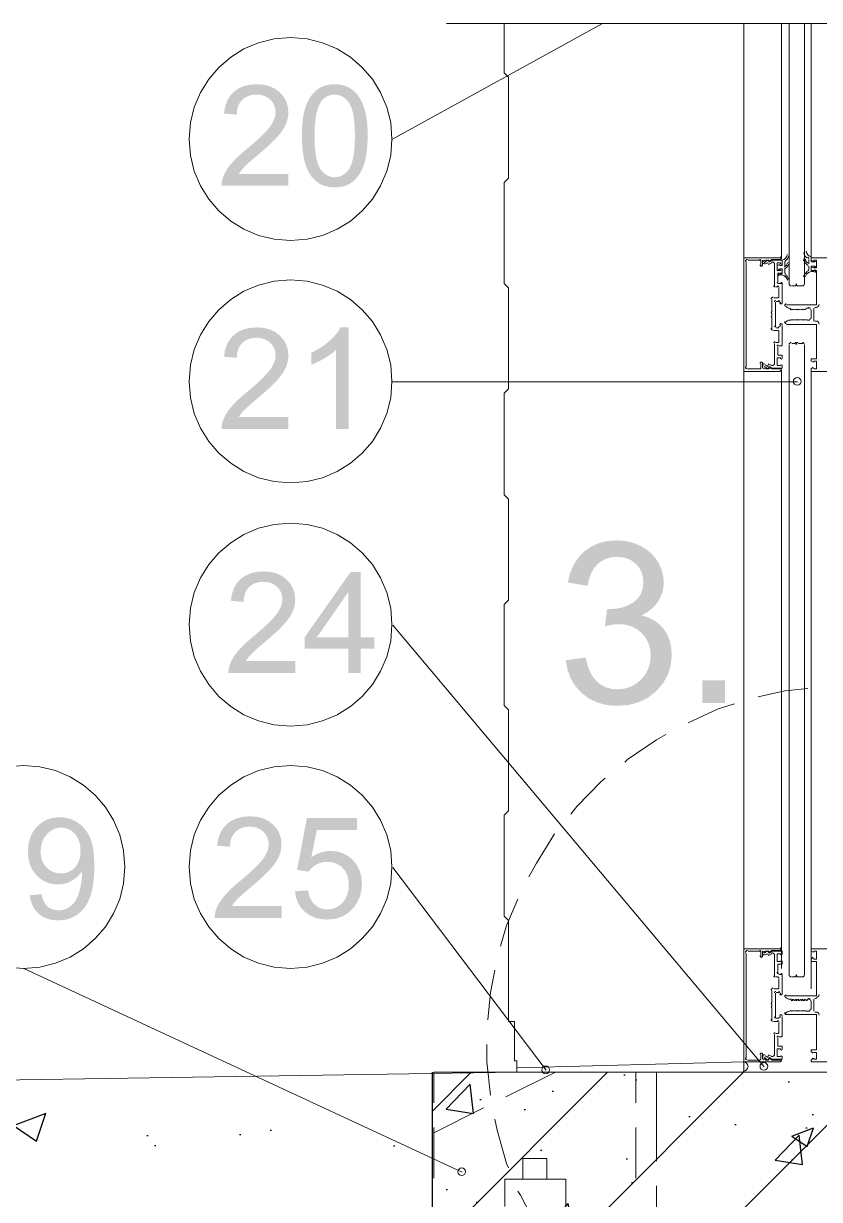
# Model space of a CAD drawing. Header units: millimetres. Extents: x 0 to 297, y 0 to 420.
# Drawn here: x 220.54 to 240.22, y 278.98 to 308.05 of the extents above; entities that cross this region are included whole.
import ezdxf

# ---------------------------------------------------------------- set-up
doc = ezdxf.new("R2010")
doc.units = ezdxf.units.MM
for name, color, linetype in [('1-CORTE-LINEAS', 7, 'Continuous'), ('1-CORTE-RAYADOS', 8, 'Continuous'), ('1-CORTE-RELLENOS', 9, 'Continuous'), ('1-CORTE-ROJO', 1, 'Continuous')]:
    doc.layers.add(name, color=color, linetype=linetype)

msp = doc.modelspace()

# ---------------------------------------------------------------- hatches: boundary and pattern name
at = {"layer": '1-CORTE-RAYADOS'}
h = msp.add_hatch(dxfattribs=at)
h.set_pattern_fill('AR-CONC', scale=0.045)
h.paths.add_polyline_path([(200.85, 281.775), (200.85, 278.323), (200.864, 278.323), (200.864, 278.301), (200.886, 278.301), (200.886, 278.28), (200.907, 278.28), (200.907, 278.259), (200.949, 278.259), (200.949, 278.25), (230.65, 278.25), (230.65, 282.05)])
h = msp.add_hatch(dxfattribs=at)
h.set_pattern_fill('ANSI31', scale=0.75)
h.paths.add_polyline_path([(230.65, 278.25), (250.7, 278.25), (250.7, 282.125), (230.65, 282.125)])
h.paths.add_polyline_path([(248.72, 280.156), (248.707, 280.115), (248.687, 280.077), (248.658, 280.042), (248.623, 280.013), (248.585, 279.992), (248.544, 279.98), (248.499, 279.976), (248.454, 279.98), (248.412, 279.992), (248.374, 280.013), (248.34, 280.042), (248.311, 280.077), (248.29, 280.115), (248.278, 280.156), (248.274, 280.201), (248.278, 280.246), (248.29, 280.287), (248.311, 280.325), (248.34, 280.36), (248.374, 280.389), (248.412, 280.41), (248.454, 280.422), (248.499, 280.426), (248.544, 280.422), (248.585, 280.41), (248.623, 280.389), (248.658, 280.36), (248.687, 280.325), (248.707, 280.287), (248.72, 280.246), (248.724, 280.201)])
h = msp.add_hatch(dxfattribs=at)
h.set_pattern_fill('AR-CONC', scale=0.03)
h.paths.add_polyline_path([(230.65, 278.25), (250.7, 278.25), (250.7, 282.125), (230.65, 282.125)])
h.paths.add_polyline_path([(248.72, 280.156), (248.707, 280.115), (248.687, 280.077), (248.658, 280.042), (248.623, 280.013), (248.585, 279.992), (248.544, 279.98), (248.499, 279.976), (248.454, 279.98), (248.412, 279.992), (248.374, 280.013), (248.34, 280.042), (248.311, 280.077), (248.29, 280.115), (248.278, 280.156), (248.274, 280.201), (248.278, 280.246), (248.29, 280.287), (248.311, 280.325), (248.34, 280.36), (248.374, 280.389), (248.412, 280.41), (248.454, 280.422), (248.499, 280.426), (248.544, 280.422), (248.585, 280.41), (248.623, 280.389), (248.658, 280.36), (248.687, 280.325), (248.707, 280.287), (248.72, 280.246), (248.724, 280.201)])
at = {"layer": '1-CORTE-RELLENOS'}
h = msp.add_hatch(color=7, dxfattribs=at)
h.dxf.hatch_style = 1
h.paths.add_polyline_path([(227.091, 304.335), (227.091, 304.04), (225.438, 304.04), (225.439, 304.094), (225.445, 304.148), (225.457, 304.201), (225.474, 304.252), (225.51, 304.337), (225.555, 304.421), (225.61, 304.504), (225.675, 304.586), (225.753, 304.67), (225.846, 304.761), (225.954, 304.859), (226.077, 304.963), (226.264, 305.122), (226.419, 305.263), (226.54, 305.387), (226.628, 305.492), (226.691, 305.589), (226.736, 305.682), (226.763, 305.773), (226.772, 305.862), (226.763, 305.95), (226.739, 306.031), (226.697, 306.105), (226.639, 306.17), (226.569, 306.225), (226.49, 306.263), (226.4, 306.287), (226.3, 306.294), (226.195, 306.286), (226.101, 306.261), (226.018, 306.22), (225.945, 306.162), (225.887, 306.09), (225.846, 306.004), (225.821, 305.906), (225.813, 305.796), (225.496, 305.826), (225.523, 305.992), (225.573, 306.136), (225.646, 306.26), (225.741, 306.363), (225.856, 306.445), (225.989, 306.504), (226.14, 306.539), (226.309, 306.551), (226.478, 306.538), (226.63, 306.5), (226.762, 306.437), (226.876, 306.35), (226.969, 306.244), (227.036, 306.127), (227.075, 305.998), (227.089, 305.856), (227.085, 305.781), (227.073, 305.706), (227.053, 305.632), (227.025, 305.559), (226.99, 305.486), (226.944, 305.411), (226.888, 305.334), (226.821, 305.255), (226.739, 305.168), (226.633, 305.065), (226.504, 304.947), (226.35, 304.814), (226.223, 304.708), (226.122, 304.62), (226.045, 304.551), (225.995, 304.5), (225.957, 304.459), (225.923, 304.418), (225.892, 304.376), (225.865, 304.335)])
h = msp.add_hatch(color=7, dxfattribs=at)
h.dxf.hatch_style = 1
h.paths.add_polyline_path([(227.437, 304.945), (227.482, 304.667), (227.559, 304.438), (227.667, 304.258), (227.78, 304.144), (227.912, 304.063), (228.063, 304.015), (228.234, 303.999), (228.366, 304.008), (228.486, 304.035), (228.593, 304.081), (228.689, 304.145), (228.773, 304.227), (228.846, 304.324), (228.908, 304.436), (228.959, 304.564), (228.999, 304.709), (229.027, 304.876), (229.044, 305.063), (229.05, 305.272), (229.047, 305.448), (229.036, 305.605), (229.018, 305.743), (228.992, 305.862), (228.962, 305.968), (228.926, 306.065), (228.885, 306.154), (228.838, 306.234), (228.785, 306.306), (228.725, 306.369), (228.659, 306.423), (228.587, 306.468), (228.508, 306.504), (228.423, 306.53), (228.332, 306.546), (228.234, 306.551), (228.104, 306.541), (227.985, 306.514), (227.878, 306.467), (227.782, 306.402), (227.698, 306.321), (227.625, 306.225), (227.563, 306.113), (227.512, 305.986), (227.472, 305.84), (227.444, 305.672), (227.427, 305.483), (227.421, 305.272)])
h.paths.add_polyline_path([(227.745, 305.556), (227.775, 305.792), (227.825, 305.979), (227.895, 306.118), (227.963, 306.195), (228.041, 306.25), (228.131, 306.283), (228.232, 306.294), (228.335, 306.282), (228.429, 306.243), (228.514, 306.18), (228.59, 306.09), (228.654, 305.964), (228.699, 305.785), (228.727, 305.554), (228.736, 305.272), (228.727, 304.991), (228.699, 304.761), (228.654, 304.582), (228.59, 304.453), (228.514, 304.364), (228.429, 304.3), (228.336, 304.262), (228.234, 304.249), (228.133, 304.262), (228.041, 304.3), (227.956, 304.364), (227.879, 304.453), (227.816, 304.581), (227.771, 304.76), (227.744, 304.99), (227.736, 305.272)])
h = msp.add_hatch(color=7, dxfattribs=at)
h.dxf.hatch_style = 1
h.paths.add_polyline_path([(227.091, 298.324), (227.091, 298.029), (225.438, 298.029), (225.439, 298.083), (225.445, 298.137), (225.457, 298.189), (225.474, 298.241), (225.51, 298.326), (225.555, 298.409), (225.61, 298.492), (225.675, 298.574), (225.753, 298.659), (225.846, 298.75), (225.954, 298.848), (226.077, 298.952), (226.264, 299.111), (226.419, 299.252), (226.54, 299.376), (226.628, 299.481), (226.691, 299.577), (226.736, 299.671), (226.763, 299.762), (226.772, 299.85), (226.763, 299.939), (226.739, 300.02), (226.697, 300.093), (226.639, 300.159), (226.569, 300.213), (226.49, 300.252), (226.4, 300.275), (226.3, 300.283), (226.195, 300.275), (226.101, 300.25), (226.018, 300.209), (225.945, 300.151), (225.887, 300.078), (225.846, 299.993), (225.821, 299.895), (225.813, 299.784), (225.496, 299.815), (225.523, 299.98), (225.573, 300.125), (225.646, 300.249), (225.741, 300.352), (225.856, 300.434), (225.989, 300.493), (226.14, 300.528), (226.309, 300.539), (226.478, 300.527), (226.63, 300.489), (226.762, 300.426), (226.876, 300.338), (226.969, 300.233), (227.036, 300.116), (227.075, 299.986), (227.089, 299.845), (227.085, 299.769), (227.073, 299.695), (227.053, 299.621), (227.025, 299.547), (226.99, 299.474), (226.944, 299.4), (226.888, 299.323), (226.821, 299.244), (226.739, 299.157), (226.633, 299.054), (226.504, 298.936), (226.35, 298.803), (226.223, 298.697), (226.122, 298.609), (226.045, 298.54), (225.995, 298.489), (225.957, 298.448), (225.923, 298.406), (225.892, 298.365), (225.865, 298.324)])
h = msp.add_hatch(color=7, dxfattribs=at)
h.dxf.hatch_style = 1
h.paths.add_polyline_path([(228.576, 298.029), (228.27, 298.029), (228.27, 299.985), (228.209, 299.932), (228.14, 299.879), (228.063, 299.826), (227.978, 299.773), (227.89, 299.724), (227.808, 299.681), (227.729, 299.644), (227.656, 299.613), (227.656, 299.911), (227.78, 299.975), (227.896, 300.044), (228.004, 300.121), (228.105, 300.203), (228.194, 300.289), (228.269, 300.374), (228.33, 300.457), (228.378, 300.539), (228.576, 300.539)])
h = msp.add_hatch(color=7, dxfattribs=at)
h.dxf.hatch_style = 1
h.paths.add_polyline_path([(227.261, 292.291), (227.261, 291.996), (225.607, 291.996), (225.608, 292.051), (225.614, 292.104), (225.626, 292.157), (225.643, 292.208), (225.679, 292.293), (225.725, 292.377), (225.78, 292.46), (225.844, 292.542), (225.922, 292.626), (226.015, 292.718), (226.123, 292.815), (226.247, 292.92), (226.434, 293.079), (226.588, 293.22), (226.709, 293.343), (226.798, 293.449), (226.86, 293.545), (226.905, 293.639), (226.932, 293.73), (226.941, 293.818), (226.933, 293.906), (226.908, 293.987), (226.867, 294.061), (226.809, 294.127), (226.739, 294.181), (226.659, 294.22), (226.569, 294.243), (226.47, 294.251), (226.365, 294.242), (226.27, 294.218), (226.187, 294.176), (226.114, 294.118), (226.056, 294.046), (226.015, 293.96), (225.99, 293.862), (225.982, 293.752), (225.665, 293.782), (225.693, 293.948), (225.743, 294.093), (225.815, 294.217), (225.91, 294.32), (226.025, 294.401), (226.158, 294.46), (226.309, 294.495), (226.478, 294.507), (226.648, 294.494), (226.799, 294.457), (226.932, 294.394), (227.046, 294.306), (227.139, 294.201), (227.205, 294.083), (227.245, 293.954), (227.258, 293.812), (227.254, 293.737), (227.242, 293.662), (227.222, 293.588), (227.195, 293.515), (227.159, 293.442), (227.113, 293.367), (227.057, 293.29), (226.991, 293.212), (226.908, 293.124), (226.803, 293.021), (226.673, 292.904), (226.519, 292.771), (226.392, 292.664), (226.291, 292.576), (226.215, 292.507), (226.164, 292.456), (226.127, 292.415), (226.093, 292.374), (226.062, 292.332), (226.034, 292.291)])
h = msp.add_hatch(color=7, dxfattribs=at)
h.dxf.hatch_style = 1
h.paths.add_polyline_path([(228.881, 291.996), (228.881, 292.594), (229.217, 292.594), (229.217, 292.875), (228.881, 292.875), (228.881, 294.496), (228.63, 294.496), (227.489, 292.875), (227.489, 292.594), (228.575, 292.594), (228.575, 291.996)])
h.paths.add_polyline_path([(227.792, 292.875), (228.575, 294.003), (228.575, 292.875)])
h = msp.add_hatch(color=7, dxfattribs=at)
h.dxf.hatch_style = 1
h.paths.add_polyline_path([(220.72, 286.361), (220.767, 286.238), (220.832, 286.132), (220.915, 286.043), (221.015, 285.971), (221.129, 285.921), (221.255, 285.89), (221.395, 285.88), (221.528, 285.889), (221.652, 285.916), (221.768, 285.962), (221.874, 286.026), (221.971, 286.109), (222.056, 286.209), (222.127, 286.325), (222.186, 286.459), (222.232, 286.613), (222.264, 286.791), (222.284, 286.995), (222.291, 287.222), (222.284, 287.439), (222.264, 287.628), (222.232, 287.79), (222.186, 287.925), (222.127, 288.039), (222.056, 288.14), (221.973, 288.227), (221.877, 288.3), (221.774, 288.358), (221.665, 288.399), (221.552, 288.424), (221.434, 288.432), (221.271, 288.417), (221.123, 288.373), (220.99, 288.3), (220.871, 288.198), (220.774, 288.073), (220.704, 287.929), (220.662, 287.767), (220.648, 287.586), (220.661, 287.411), (220.701, 287.254), (220.767, 287.115), (220.86, 286.994), (220.974, 286.895), (221.099, 286.824), (221.237, 286.782), (221.387, 286.768), (221.478, 286.773), (221.566, 286.79), (221.651, 286.819), (221.731, 286.858), (221.807, 286.908), (221.874, 286.965), (221.934, 287.028), (221.985, 287.098), (221.985, 287.079), (221.985, 287.062), (221.985, 287.048), (221.985, 287.038), (221.982, 286.942), (221.973, 286.847), (221.958, 286.753), (221.938, 286.66), (221.914, 286.574), (221.887, 286.496), (221.858, 286.427), (221.825, 286.368), (221.788, 286.317), (221.746, 286.271), (221.7, 286.23), (221.648, 286.194), (221.594, 286.166), (221.535, 286.147), (221.471, 286.135), (221.403, 286.131), (221.324, 286.137), (221.252, 286.154), (221.188, 286.184), (221.13, 286.225), (221.082, 286.278), (221.042, 286.347), (221.01, 286.43), (220.987, 286.528), (220.692, 286.5)])
h.paths.add_polyline_path([(221.94, 287.478), (221.914, 287.367), (221.871, 287.271), (221.811, 287.189), (221.738, 287.124), (221.656, 287.078), (221.564, 287.05), (221.461, 287.04), (221.36, 287.05), (221.267, 287.078), (221.182, 287.124), (221.106, 287.189), (221.043, 287.269), (220.998, 287.361), (220.971, 287.464), (220.962, 287.578), (220.972, 287.704), (221, 287.818), (221.047, 287.919), (221.114, 288.008), (221.193, 288.081), (221.278, 288.134), (221.37, 288.165), (221.469, 288.176), (221.565, 288.166), (221.653, 288.137), (221.734, 288.089), (221.808, 288.022), (221.87, 287.937), (221.914, 287.839), (221.94, 287.728), (221.949, 287.603)])
h = msp.add_hatch(color=7, dxfattribs=at)
h.dxf.hatch_style = 1
h.paths.add_polyline_path([(226.922, 286.238), (226.922, 285.943), (225.268, 285.943), (225.269, 285.997), (225.276, 286.051), (225.287, 286.103), (225.304, 286.155), (225.34, 286.24), (225.386, 286.323), (225.441, 286.406), (225.505, 286.488), (225.583, 286.573), (225.676, 286.664), (225.784, 286.762), (225.908, 286.866), (226.095, 287.025), (226.249, 287.166), (226.371, 287.289), (226.459, 287.395), (226.522, 287.491), (226.566, 287.585), (226.593, 287.676), (226.602, 287.764), (226.594, 287.853), (226.569, 287.934), (226.528, 288.007), (226.47, 288.073), (226.4, 288.127), (226.32, 288.166), (226.231, 288.189), (226.131, 288.197), (226.026, 288.189), (225.932, 288.164), (225.848, 288.123), (225.776, 288.065), (225.718, 287.992), (225.676, 287.907), (225.652, 287.809), (225.643, 287.698), (225.326, 287.729), (225.354, 287.894), (225.404, 288.039), (225.477, 288.163), (225.572, 288.266), (225.687, 288.348), (225.82, 288.406), (225.971, 288.442), (226.139, 288.453), (226.309, 288.441), (226.46, 288.403), (226.593, 288.34), (226.707, 288.252), (226.8, 288.147), (226.866, 288.03), (226.906, 287.9), (226.919, 287.759), (226.915, 287.683), (226.903, 287.608), (226.884, 287.534), (226.856, 287.461), (226.82, 287.388), (226.774, 287.313), (226.718, 287.237), (226.652, 287.158), (226.57, 287.07), (226.464, 286.968), (226.334, 286.85), (226.181, 286.717), (226.054, 286.611), (225.952, 286.523), (225.876, 286.454), (225.825, 286.403), (225.788, 286.362), (225.754, 286.32), (225.723, 286.279), (225.696, 286.238)])
h = msp.add_hatch(color=7, dxfattribs=at)
h.dxf.hatch_style = 1
h.paths.add_polyline_path([(227.252, 286.599), (227.574, 286.623), (227.598, 286.513), (227.633, 286.418), (227.681, 286.337), (227.74, 286.271), (227.808, 286.219), (227.883, 286.182), (227.965, 286.159), (228.054, 286.152), (228.16, 286.162), (228.258, 286.193), (228.347, 286.245), (228.429, 286.317), (228.496, 286.408), (228.545, 286.513), (228.574, 286.631), (228.583, 286.764), (228.574, 286.888), (228.546, 286.998), (228.499, 287.095), (228.434, 287.177), (228.355, 287.243), (228.265, 287.291), (228.162, 287.319), (228.049, 287.329), (227.976, 287.325), (227.907, 287.312), (227.842, 287.29), (227.781, 287.26), (227.725, 287.224), (227.675, 287.184), (227.631, 287.138), (227.594, 287.086), (227.304, 287.125), (227.547, 288.409), (228.79, 288.409), (228.79, 288.114), (227.792, 288.114), (227.657, 287.442), (227.771, 287.511), (227.888, 287.56), (228.008, 287.589), (228.131, 287.599), (228.289, 287.585), (228.433, 287.542), (228.564, 287.472), (228.682, 287.373), (228.781, 287.252), (228.852, 287.114), (228.894, 286.959), (228.908, 286.789), (228.896, 286.625), (228.859, 286.473), (228.797, 286.333), (228.71, 286.204), (228.579, 286.072), (228.426, 285.977), (228.251, 285.92), (228.054, 285.901), (227.891, 285.913), (227.744, 285.949), (227.613, 286.008), (227.497, 286.091), (227.401, 286.194), (227.328, 286.313), (227.279, 286.448)])
at = {"layer": '1-CORTE-ROJO'}
h = msp.add_hatch(color=1, dxfattribs=at)
h.dxf.hatch_style = 1
h.paths.add_polyline_path([(233.949, 292.311), (234.44, 292.377), (234.49, 292.182), (234.555, 292.016), (234.634, 291.88), (234.729, 291.774), (234.837, 291.694), (234.955, 291.637), (235.085, 291.603), (235.225, 291.592), (235.391, 291.607), (235.544, 291.652), (235.683, 291.727), (235.81, 291.831), (235.914, 291.959), (235.989, 292.1), (236.034, 292.256), (236.049, 292.427), (236.035, 292.589), (235.994, 292.735), (235.924, 292.867), (235.826, 292.983), (235.708, 293.08), (235.575, 293.149), (235.427, 293.19), (235.264, 293.204), (235.19, 293.2), (235.109, 293.19), (235.018, 293.173), (234.919, 293.149), (234.972, 293.582), (234.995, 293.579), (235.016, 293.577), (235.035, 293.576), (235.052, 293.576), (235.205, 293.586), (235.35, 293.616), (235.487, 293.667), (235.617, 293.739), (235.726, 293.832), (235.805, 293.947), (235.852, 294.084), (235.867, 294.243), (235.856, 294.372), (235.822, 294.489), (235.765, 294.595), (235.686, 294.689), (235.588, 294.768), (235.477, 294.824), (235.352, 294.857), (235.214, 294.869), (235.077, 294.857), (234.951, 294.823), (234.837, 294.766), (234.735, 294.687), (234.648, 294.586), (234.578, 294.462), (234.525, 294.317), (234.489, 294.149), (233.999, 294.235), (234.058, 294.469), (234.146, 294.674), (234.262, 294.852), (234.407, 295.001), (234.576, 295.12), (234.765, 295.206), (234.974, 295.257), (235.203, 295.274), (235.364, 295.265), (235.518, 295.239), (235.666, 295.195), (235.807, 295.133), (235.936, 295.056), (236.049, 294.966), (236.146, 294.863), (236.226, 294.747), (236.29, 294.624), (236.335, 294.497), (236.363, 294.366), (236.372, 294.232), (236.363, 294.105), (236.337, 293.984), (236.293, 293.87), (236.231, 293.761), (236.154, 293.66), (236.06, 293.569), (235.949, 293.49), (235.821, 293.422), (235.988, 293.37), (236.136, 293.297), (236.264, 293.201), (236.372, 293.083), (236.459, 292.945), (236.521, 292.792), (236.558, 292.623), (236.57, 292.438), (236.546, 292.186), (236.474, 291.953), (236.355, 291.74), (236.187, 291.548), (235.984, 291.388), (235.756, 291.275), (235.502, 291.206), (235.223, 291.184), (234.969, 291.203), (234.739, 291.262), (234.531, 291.36), (234.346, 291.498), (234.191, 291.667), (234.073, 291.858), (233.993, 292.073)])
h = msp.add_hatch(color=1, dxfattribs=at)
h.dxf.hatch_style = 1
h.paths.add_polyline_path([(237.33, 291.815), (237.889, 291.815), (237.889, 291.255), (237.33, 291.255)])

# ---------------------------------------------------------------- linework, layer by layer
at = {"layer": '1-CORTE-LINEAS', "color": 7, "lineweight": 15}
for p, q in [((229.651, 305.183), (234.859, 308.051)), ((229.651, 299.193), (239.684, 299.193)), ((229.672, 293.181), (238.859, 282.26)), ((229.672, 287.191), (233.461, 282.175)), ((220.549, 284.694), (231.387, 279.656)), ((232.742, 282.132), (200.674, 281.625)), ((230.688, 282.132), (280.705, 282.132)), ((232.89, 279.995), (232.89, 279.487)), ((232.89, 279.995), (233.482, 279.995)), ((233.482, 279.995), (233.482, 279.487))]:
    msp.add_line(p, q, dxfattribs=at)
at = {"layer": '1-CORTE-LINEAS', "color": 7, "lineweight": 13}
for p, q in [((230.999, 308.051), (255.129, 308.051)), ((239.282, 302.241), (239.282, 308.051)), ((239.473, 301.606), (239.473, 308.051)), ((239.854, 301.606), (239.854, 308.051)), ((240.022, 308.051), (240.022, 302.262)), ((239.26, 302.262), (238.35, 302.262)), ((238.414, 299.553), (238.414, 302.156)), ((238.456, 302.199), (238.753, 302.199)), ((238.774, 302.177), (238.774, 302.072)), ((238.816, 302.072), (238.816, 302.199)), ((239.112, 302.092), (239.112, 301.563)), ((239.134, 301.543), (239.197, 301.543)), ((239.282, 301.627), (239.218, 301.627)), ((239.218, 301.521), (239.218, 301.288)), ((239.303, 301.14), (239.303, 301.606)), ((239.536, 301.563), (239.621, 301.563)), ((239.705, 301.563), (239.811, 301.563)), ((239.197, 301.267), (239.092, 301.267)), ((239.134, 300.569), (239.134, 301.162)), ((239.155, 301.182), (239.218, 301.182)), ((239.26, 301.162), (239.26, 301.14)), ((239.557, 300.992), (239.557, 300.971)), ((239.599, 300.992), (239.578, 300.971)), ((239.621, 300.992), (239.621, 300.971)), ((239.705, 300.971), (239.705, 300.992)), ((239.747, 300.971), (239.726, 300.992)), ((239.769, 300.971), (239.769, 300.992)), ((239.854, 300.992), (239.854, 300.971)), ((240.022, 300.971), (240.022, 300.759)), ((240.086, 300.696), (240.086, 301.013)), ((240.107, 301.034), (240.15, 301.034)), ((239.26, 300.59), (239.26, 300.569)), ((239.303, 300.103), (239.303, 300.59)), ((239.557, 300.717), (239.557, 300.738)), ((239.578, 300.717), (239.599, 300.738)), ((239.621, 300.717), (239.621, 300.738)), ((239.705, 300.738), (239.705, 300.717)), ((239.726, 300.738), (239.747, 300.717)), ((239.769, 300.738), (239.769, 300.717)), ((239.854, 300.717), (239.854, 300.738)), ((239.874, 300.717), (239.896, 300.738)), ((240.15, 300.696), (240.107, 300.696)), ((239.092, 300.463), (239.197, 300.463)), ((239.218, 300.526), (239.155, 300.526)), ((239.218, 300.42), (239.218, 300.188)), ((239.112, 300.145), (239.112, 299.637)), ((239.197, 300.167), (239.134, 300.167)), ((239.218, 300.082), (239.282, 300.082)), ((239.473, 300.103), (239.473, 284.525)), ((239.536, 300.145), (239.621, 300.145)), ((239.705, 300.145), (239.811, 300.145)), ((239.854, 300.103), (239.854, 284.525)), ((238.753, 299.511), (238.456, 299.511)), ((238.774, 299.637), (238.774, 299.531)), ((238.816, 299.637), (238.816, 299.531)), ((239.282, 299.489), (239.282, 284.694)), ((240.022, 284.186), (240.022, 299.511)), ((238.35, 285.181), (238.35, 285.688)), ((239.282, 285.159), (239.282, 285.688)), ((239.473, 284.525), (239.473, 285.71)), ((239.854, 284.525), (239.854, 285.71)), ((240.022, 285.688), (240.022, 285.181)), ((238.414, 285.074), (238.414, 282.471)), ((238.753, 285.117), (238.456, 285.117)), ((238.774, 284.99), (238.774, 285.096)), ((238.816, 284.99), (238.816, 285.117)), ((239.112, 284.503), (239.112, 285.011)), ((239.197, 284.482), (239.134, 284.482)), ((239.218, 284.545), (239.282, 284.545)), ((239.218, 284.207), (239.218, 284.44)), ((239.303, 284.525), (239.303, 284.059)), ((239.536, 284.482), (239.621, 284.482)), ((239.705, 284.482), (239.811, 284.482)), ((239.092, 284.186), (239.197, 284.186)), ((239.134, 284.08), (239.134, 283.487)), ((239.218, 284.101), (239.155, 284.101)), ((239.26, 284.059), (239.26, 284.08)), ((239.557, 283.932), (239.557, 283.889)), ((239.599, 283.889), (239.578, 283.932)), ((239.621, 283.932), (239.621, 283.889)), ((239.663, 283.889), (239.641, 283.932)), ((239.684, 283.932), (239.663, 283.889)), ((239.705, 283.889), (239.705, 283.932)), ((239.747, 283.932), (239.726, 283.889)), ((239.769, 283.889), (239.769, 283.932)), ((239.811, 283.932), (239.789, 283.889)), ((239.832, 283.889), (239.811, 283.932)), ((239.854, 283.932), (239.854, 283.889)), ((239.896, 283.889), (239.874, 283.932)), ((240.022, 283.678), (240.022, 283.889)), ((240.086, 283.932), (240.086, 283.636)), ((240.15, 283.953), (240.107, 283.953)), ((239.155, 283.466), (239.218, 283.466)), ((239.26, 283.487), (239.26, 283.508)), ((239.303, 283.508), (239.303, 283.022)), ((239.557, 283.636), (239.557, 283.656)), ((239.599, 283.636), (239.578, 283.656)), ((239.621, 283.636), (239.621, 283.656)), ((239.705, 283.656), (239.705, 283.636)), ((239.747, 283.656), (239.726, 283.636)), ((239.769, 283.656), (239.769, 283.636)), ((239.854, 283.636), (239.854, 283.656)), ((240.107, 283.614), (240.15, 283.614)), ((239.197, 283.382), (239.092, 283.382)), ((239.218, 283.107), (239.218, 283.36)), ((239.112, 282.556), (239.112, 283.064)), ((239.134, 283.085), (239.197, 283.085)), ((239.282, 283.001), (239.218, 283.001)), ((238.774, 282.45), (238.774, 282.556)), ((238.816, 282.556), (238.816, 282.45)), ((239.26, 282.387), (238.35, 282.387)), ((238.456, 282.429), (238.753, 282.429))]:
    msp.add_line(p, q, dxfattribs=at)
at = {"layer": '1-CORTE-LINEAS', "color": 7, "lineweight": 9}
for p, q in [((238.35, 308.051), (238.35, 302.262)), ((238.35, 299.447), (238.35, 282.132)), ((230.688, 281.37), (230.688, 282.132)), ((232.466, 281.519), (233.694, 282.132)), ((236.191, 282.132), (233.694, 282.132)), ((235.684, 282.132), (235.684, 281.37)), ((236.191, 282.132), (236.191, 281.138)), ((230.688, 280.63), (231.916, 281.244)), ((236.191, 281.138), (236.191, 279.932)), ((230.688, 279.508), (230.688, 280.757)), ((235.684, 280.757), (235.684, 279.508)), ((236.191, 279.318), (236.191, 278.132))]:
    msp.add_line(p, q, dxfattribs=at)
at = {"layer": '1-CORTE-LINEAS', "color": 8, "lineweight": 5}
for p, q in [((239.24, 302.092), (239.176, 302.072)), ((239.176, 302.072), (239.176, 301.987)), ((239.24, 302.072), (239.24, 302.092)), ((239.303, 302.072), (239.24, 302.072)), ((239.303, 302.199), (239.303, 302.072)), ((239.366, 302.029), (239.366, 302.135)), ((239.959, 302.114), (239.959, 302.22)), ((239.959, 301.966), (239.959, 302.05)), ((240.022, 302.262), (240.022, 302.156)), ((240.022, 302.156), (240.107, 302.156)), ((240.107, 302.05), (240.022, 302.05)), ((240.022, 302.05), (240.022, 301.944)), ((240.107, 302.156), (240.107, 302.177)), ((240.107, 302.177), (240.15, 302.156)), ((240.15, 302.05), (240.107, 302.029)), ((240.107, 302.029), (240.107, 302.05)), ((240.15, 302.156), (240.15, 302.05)), ((239.176, 301.987), (239.24, 301.966)), ((239.24, 301.966), (239.24, 301.987)), ((239.24, 301.987), (239.303, 301.987)), ((239.303, 301.86), (239.24, 301.86)), ((239.303, 301.987), (239.303, 301.86)), ((239.366, 301.881), (239.366, 301.987)), ((240.022, 301.944), (240.107, 301.944))]:
    msp.add_line(p, q, dxfattribs=at)
at = {"layer": '1-CORTE-LINEAS', "color": 7, "lineweight": 25}
msp.add_line((230.649, 282.126), (230.649, 278.101), dxfattribs=at)
at = {"layer": '1-CORTE-LINEAS', "color": 7, "lineweight": 5}
for points in [[(232.742, 282.408), (232.678, 282.408), (232.678, 283.382), (232.529, 283.382), (232.529, 285.879), (232.424, 285.985), (232.424, 288.482), (232.529, 288.588), (232.529, 291.086), (232.424, 291.192), (232.424, 293.69), (232.529, 293.795), (232.529, 296.293), (232.424, 296.399), (232.424, 298.917), (232.529, 299.024), (232.529, 301.521), (232.424, 301.627), (232.424, 304.124), (232.529, 304.23), (232.529, 306.728), (232.424, 306.834), (232.424, 308.051)], [(232.742, 282.408), (232.742, 282.132), (234.837, 282.132)]]:
    msp.add_lwpolyline(points, dxfattribs=at)
at = {"layer": '1-CORTE-LINEAS', "color": 7, "lineweight": 9}
for points in [[(229.651, 305.194), (229.619, 305.6), (229.523, 305.986), (229.371, 306.346), (229.167, 306.675), (228.917, 306.967), (228.624, 307.218), (228.296, 307.422), (227.936, 307.574), (227.55, 307.669), (227.143, 307.702), (226.736, 307.669), (226.35, 307.574), (225.99, 307.422), (225.662, 307.218), (225.369, 306.967), (225.119, 306.675), (224.915, 306.346), (224.762, 305.986), (224.667, 305.6), (224.635, 305.194), (224.667, 304.787), (224.762, 304.401), (224.915, 304.041), (225.119, 303.712), (225.369, 303.42), (225.662, 303.169), (225.99, 302.965), (226.35, 302.813), (226.736, 302.718), (227.143, 302.686), (227.55, 302.718), (227.936, 302.813), (228.296, 302.965), (228.624, 303.169), (228.917, 303.42), (229.167, 303.712), (229.371, 304.041), (229.523, 304.401), (229.619, 304.787), (229.651, 305.194)], [(229.651, 299.203), (229.619, 299.61), (229.523, 299.996), (229.371, 300.356), (229.167, 300.685), (228.917, 300.977), (228.624, 301.228), (228.296, 301.432), (227.936, 301.584), (227.55, 301.679), (227.143, 301.711), (226.736, 301.679), (226.35, 301.584), (225.99, 301.432), (225.662, 301.228), (225.369, 300.977), (225.119, 300.685), (224.915, 300.356), (224.762, 299.996), (224.667, 299.61), (224.635, 299.203), (224.667, 298.797), (224.762, 298.411), (224.915, 298.051), (225.119, 297.722), (225.369, 297.43), (225.662, 297.179), (225.99, 296.975), (226.35, 296.823), (226.736, 296.728), (227.143, 296.695), (227.55, 296.728), (227.936, 296.823), (228.296, 296.975), (228.624, 297.179), (228.917, 297.43), (229.167, 297.722), (229.371, 298.051), (229.523, 298.411), (229.619, 298.797), (229.651, 299.203)], [(229.651, 293.192), (229.619, 293.599), (229.523, 293.985), (229.371, 294.345), (229.167, 294.674), (228.917, 294.966), (228.624, 295.216), (228.296, 295.42), (227.936, 295.573), (227.55, 295.668), (227.143, 295.7), (226.736, 295.668), (226.35, 295.573), (225.99, 295.42), (225.662, 295.216), (225.369, 294.966), (225.119, 294.674), (224.915, 294.345), (224.762, 293.985), (224.667, 293.599), (224.635, 293.192), (224.667, 292.785), (224.762, 292.399), (224.915, 292.039), (225.119, 291.711), (225.369, 291.418), (225.662, 291.168), (225.99, 290.964), (226.35, 290.812), (226.736, 290.717), (227.143, 290.684), (227.55, 290.717), (227.936, 290.812), (228.296, 290.964), (228.624, 291.168), (228.917, 291.418), (229.167, 291.711), (229.371, 292.039), (229.523, 292.399), (229.619, 292.785), (229.651, 293.192)], [(223.047, 287.202), (223.014, 287.609), (222.919, 287.995), (222.767, 288.355), (222.563, 288.683), (222.312, 288.975), (222.02, 289.226), (221.692, 289.43), (221.332, 289.582), (220.946, 289.677), (220.539, 289.71), (220.132, 289.677)], [(229.651, 287.202), (229.619, 287.609), (229.523, 287.995), (229.371, 288.355), (229.167, 288.683), (228.917, 288.975), (228.624, 289.226), (228.296, 289.43), (227.936, 289.582), (227.55, 289.677), (227.143, 289.71), (226.736, 289.677), (226.35, 289.582), (225.99, 289.43), (225.662, 289.226), (225.369, 288.975), (225.119, 288.683), (224.915, 288.355), (224.762, 287.995), (224.667, 287.609), (224.635, 287.202), (224.667, 286.795), (224.762, 286.409), (224.915, 286.049), (225.119, 285.721), (225.369, 285.429), (225.662, 285.178), (225.99, 284.974), (226.35, 284.822), (226.736, 284.727), (227.143, 284.694), (227.55, 284.727), (227.936, 284.822), (228.296, 284.974), (228.624, 285.178), (228.917, 285.429), (229.167, 285.721), (229.371, 286.049), (229.523, 286.409), (229.619, 286.795), (229.651, 287.202)], [(220.132, 284.727), (220.539, 284.694), (220.946, 284.727), (221.332, 284.822), (221.692, 284.974), (222.02, 285.178), (222.312, 285.429), (222.563, 285.721), (222.767, 286.049), (222.919, 286.409), (223.014, 286.795), (223.047, 287.202)]]:
    msp.add_lwpolyline(points, dxfattribs=at)
at = {"layer": '1-CORTE-LINEAS', "color": 8, "lineweight": 5}
for points in [[(239.3, 302.201), (239.348, 302.218), (239.387, 302.248), (239.414, 302.289), (239.428, 302.337)], [(239.384, 302.19), (239.415, 302.217), (239.441, 302.249), (239.459, 302.285), (239.47, 302.325)], [(239.472, 302.327), (239.472, 302.335), (239.472, 302.342), (239.47, 302.35), (239.468, 302.357)], [(239.835, 302.388), (239.846, 302.348), (239.864, 302.312), (239.889, 302.28), (239.921, 302.254)], [(239.858, 302.42), (239.855, 302.413), (239.854, 302.406), (239.853, 302.398), (239.854, 302.391)], [(239.897, 302.422), (239.911, 302.374), (239.939, 302.333), (239.978, 302.303), (240.025, 302.286)], [(239.362, 302.04), (239.389, 302.057), (239.41, 302.08), (239.424, 302.108), (239.43, 302.139)], [(239.362, 301.987), (239.397, 302.01), (239.426, 302.039), (239.449, 302.074), (239.465, 302.113)], [(239.393, 302.192), (239.382, 302.183), (239.374, 302.172), (239.368, 302.159), (239.366, 302.145)], [(239.47, 302.108), (239.472, 302.12), (239.472, 302.132), (239.469, 302.143), (239.464, 302.154)], [(239.841, 302.238), (239.836, 302.228), (239.833, 302.216), (239.832, 302.204), (239.835, 302.192)], [(239.84, 302.198), (239.855, 302.158), (239.878, 302.124), (239.908, 302.094), (239.943, 302.072)], [(239.875, 302.223), (239.881, 302.192), (239.895, 302.165), (239.916, 302.142), (239.942, 302.125)], [(239.959, 302.23), (239.957, 302.244), (239.952, 302.257), (239.944, 302.268), (239.933, 302.276)], [(239.229, 301.881), (239.217, 301.879), (239.208, 301.873), (239.201, 301.864), (239.198, 301.853), (239.198, 301.842), (239.203, 301.831), (239.211, 301.823), (239.221, 301.818)], [(239.438, 301.709), (239.402, 301.769), (239.349, 301.812), (239.285, 301.836), (239.215, 301.835)], [(239.366, 301.892), (239.369, 301.877), (239.375, 301.863), (239.384, 301.852), (239.397, 301.844)], [(239.461, 301.728), (239.449, 301.758), (239.432, 301.787), (239.411, 301.812), (239.386, 301.834)], [(239.471, 301.71), (239.472, 301.718), (239.472, 301.726), (239.471, 301.734), (239.469, 301.741)], [(239.836, 301.826), (239.833, 301.818), (239.832, 301.81), (239.832, 301.803), (239.834, 301.795)], [(239.918, 301.919), (239.894, 301.897), (239.873, 301.871), (239.856, 301.843), (239.843, 301.812)], [(240.089, 301.92), (240.019, 301.92), (239.955, 301.897), (239.902, 301.854), (239.867, 301.793)], [(239.929, 301.928), (239.942, 301.937), (239.951, 301.948), (239.957, 301.961), (239.959, 301.976)], [(240.104, 301.903), (240.115, 301.908), (240.123, 301.916), (240.128, 301.926), (240.128, 301.938), (240.125, 301.949), (240.118, 301.958), (240.108, 301.964), (240.097, 301.966)]]:
    msp.add_lwpolyline(points, dxfattribs=at)
at = {"layer": '1-CORTE-LINEAS', "color": 7, "lineweight": 13}
for points in [[(238.35, 302.262), (238.35, 299.447), (239.26, 299.447)], [(238.446, 302.22), (238.425, 302.216), (238.408, 302.204), (238.397, 302.187), (238.393, 302.167)], [(238.774, 302.188), (238.771, 302.2), (238.764, 302.21), (238.754, 302.217), (238.742, 302.22)], [(238.753, 302.082), (238.755, 302.07), (238.762, 302.06), (238.772, 302.053), (238.784, 302.05), (238.797, 302.053), (238.807, 302.06), (238.813, 302.07), (238.816, 302.082)], [(238.832, 302.173), (238.822, 302.165), (238.817, 302.154), (238.816, 302.142), (238.82, 302.13), (238.828, 302.12), (238.839, 302.115), (238.852, 302.114), (238.863, 302.118)], [(238.837, 302.199), (238.859, 302.177), (238.901, 302.199), (238.964, 302.199), (238.985, 302.177), (239.049, 302.22), (239.26, 302.22)], [(239.282, 302.092), (239.303, 302.135), (239.303, 302.199), (239.049, 302.199), (238.985, 302.156), (238.943, 302.199), (238.859, 302.135)], [(238.879, 302.114), (238.943, 302.135), (238.964, 302.092), (239.049, 302.135)], [(239.112, 302.103), (239.11, 302.117), (239.105, 302.13), (239.097, 302.141), (239.086, 302.149), (239.073, 302.154), (239.059, 302.156), (239.046, 302.154), (239.033, 302.149)], [(239.26, 302.114), (239.26, 302.135), (239.176, 302.135), (239.176, 301.944), (239.26, 301.944), (239.26, 301.966)], [(239.25, 302.22), (239.262, 302.222), (239.273, 302.229), (239.279, 302.239), (239.282, 302.252), (239.279, 302.264), (239.273, 302.274), (239.262, 302.281), (239.25, 302.283)], [(239.408, 301.098), (240.15, 301.098), (240.15, 301.944), (240.022, 301.944), (240.022, 302.008), (240.065, 302.029)], [(240.065, 299.553), (240.022, 299.511), (240.022, 299.447), (243.029, 299.447), (243.029, 302.262), (240.022, 302.262), (240.022, 302.199), (240.065, 302.177)], [(240.086, 302.177), (240.086, 302.199), (240.15, 302.199), (240.15, 302.008), (240.086, 302.008), (240.086, 302.029)], [(239.197, 301.648), (239.197, 301.881), (239.303, 301.881), (239.303, 301.944), (239.282, 301.966)], [(239.092, 301.574), (239.094, 301.562), (239.101, 301.552), (239.111, 301.545), (239.123, 301.543)], [(239.176, 301.659), (239.179, 301.647), (239.185, 301.636), (239.195, 301.63), (239.208, 301.627)], [(239.218, 301.532), (239.216, 301.544), (239.209, 301.554), (239.199, 301.561), (239.187, 301.563)], [(239.303, 301.616), (239.3, 301.629), (239.294, 301.639), (239.284, 301.646), (239.271, 301.648)], [(239.473, 301.616), (239.477, 301.596), (239.488, 301.579), (239.504, 301.567), (239.525, 301.563)], [(239.61, 301.563), (239.63, 301.567), (239.647, 301.579), (239.659, 301.596), (239.663, 301.616)], [(239.641, 301.616), (239.646, 301.596), (239.657, 301.579), (239.674, 301.567), (239.694, 301.563)], [(239.8, 301.563), (239.821, 301.567), (239.838, 301.579), (239.849, 301.596), (239.854, 301.616)], [(239.08, 301.288), (239.06, 301.284), (239.043, 301.273), (239.032, 301.256), (239.028, 301.235)], [(239.049, 301.225), (239.049, 300.929), (239.028, 300.907), (239.049, 300.886), (239.049, 300.844), (239.028, 300.801), (239.049, 300.781), (239.049, 300.505)], [(239.144, 301.204), (239.132, 301.201), (239.122, 301.194), (239.115, 301.184), (239.112, 301.172)], [(239.187, 301.267), (239.199, 301.269), (239.209, 301.276), (239.216, 301.286), (239.218, 301.299)], [(239.24, 301.172), (239.237, 301.184), (239.23, 301.194), (239.22, 301.201), (239.208, 301.204)], [(239.24, 301.151), (239.242, 301.138), (239.249, 301.128), (239.259, 301.121), (239.271, 301.119)], [(239.271, 301.119), (239.284, 301.121), (239.294, 301.128), (239.3, 301.138), (239.303, 301.151)], [(239.398, 301.119), (239.39, 301.118), (239.382, 301.114), (239.376, 301.109), (239.371, 301.102), (239.367, 301.094), (239.367, 301.086), (239.368, 301.078), (239.372, 301.07)], [(239.386, 301.066), (239.404, 301.044), (239.428, 301.027), (239.454, 301.017), (239.483, 301.013)], [(239.536, 300.992), (239.515, 300.971), (239.493, 301.013)], [(239.684, 300.971), (239.663, 300.992), (239.641, 300.971)], [(239.832, 300.992), (239.811, 300.971), (239.789, 300.992)], [(239.959, 301.013), (239.896, 301.013), (239.874, 300.971)], [(240.002, 300.982), (239.997, 301.002), (239.986, 301.019), (239.969, 301.03), (239.949, 301.034)], [(240.139, 301.034), (240.168, 301.04), (240.192, 301.056), (240.207, 301.079), (240.213, 301.109)], [(239.112, 300.579), (239.115, 300.567), (239.122, 300.557), (239.132, 300.55), (239.144, 300.548)], [(239.208, 300.548), (239.22, 300.55), (239.23, 300.557), (239.237, 300.567), (239.24, 300.579)], [(239.271, 300.632), (239.259, 300.63), (239.249, 300.623), (239.242, 300.613), (239.24, 300.601)], [(239.303, 300.601), (239.3, 300.613), (239.294, 300.623), (239.284, 300.63), (239.271, 300.632)], [(239.372, 300.681), (239.368, 300.674), (239.367, 300.665), (239.367, 300.657), (239.371, 300.649), (239.376, 300.642), (239.382, 300.637), (239.39, 300.634), (239.398, 300.632)], [(239.483, 300.717), (239.454, 300.714), (239.428, 300.703), (239.404, 300.687), (239.386, 300.665)], [(239.408, 300.611), (240.15, 300.611), (240.15, 299.764), (240.022, 299.764), (240.022, 299.701), (240.065, 299.679)], [(239.493, 300.717), (239.515, 300.717), (239.536, 300.738)], [(239.641, 300.717), (239.663, 300.738), (239.684, 300.717)], [(239.789, 300.738), (239.811, 300.717), (239.832, 300.738)], [(239.959, 300.717), (239.917, 300.717), (239.917, 300.738)], [(239.949, 300.717), (239.969, 300.721), (239.986, 300.732), (239.997, 300.749), (240.002, 300.769)], [(240.213, 300.621), (240.207, 300.65), (240.192, 300.674), (240.168, 300.69), (240.139, 300.696)], [(239.028, 300.516), (239.032, 300.495), (239.043, 300.478), (239.06, 300.467), (239.08, 300.463)], [(239.218, 300.431), (239.216, 300.443), (239.209, 300.453), (239.199, 300.46), (239.187, 300.463)], [(239.123, 300.188), (239.111, 300.185), (239.101, 300.178), (239.094, 300.168), (239.092, 300.156)], [(239.208, 300.103), (239.195, 300.101), (239.185, 300.094), (239.179, 300.084), (239.176, 300.072)], [(239.187, 300.167), (239.199, 300.169), (239.209, 300.176), (239.216, 300.186), (239.218, 300.198)], [(239.282, 299.743), (239.303, 299.786), (239.303, 299.849), (239.197, 299.849), (239.197, 300.061)], [(239.271, 300.082), (239.284, 300.084), (239.294, 300.091), (239.3, 300.101), (239.303, 300.114)], [(239.525, 300.167), (239.504, 300.162), (239.488, 300.151), (239.477, 300.134), (239.473, 300.114)], [(239.663, 300.114), (239.659, 300.134), (239.647, 300.151), (239.63, 300.162), (239.61, 300.167)], [(239.694, 300.167), (239.674, 300.162), (239.657, 300.151), (239.646, 300.134), (239.641, 300.114)], [(239.854, 300.114), (239.849, 300.134), (239.838, 300.151), (239.821, 300.162), (239.8, 300.167)], [(239.26, 299.764), (239.26, 299.786), (239.176, 299.786), (239.176, 299.595), (239.26, 299.595), (239.26, 299.616)], [(238.393, 299.563), (238.397, 299.543), (238.408, 299.526), (238.425, 299.515), (238.446, 299.511)], [(238.742, 299.511), (238.754, 299.513), (238.764, 299.52), (238.771, 299.53), (238.774, 299.542)], [(238.816, 299.648), (238.813, 299.66), (238.807, 299.67), (238.797, 299.677), (238.784, 299.679), (238.772, 299.677), (238.762, 299.67), (238.755, 299.66), (238.753, 299.648)], [(238.863, 299.633), (238.852, 299.637), (238.839, 299.636), (238.828, 299.631), (238.82, 299.622), (238.816, 299.61), (238.817, 299.598), (238.822, 299.587), (238.832, 299.578)], [(239.26, 299.511), (239.049, 299.511), (238.985, 299.531), (238.964, 299.511), (238.901, 299.511), (238.859, 299.531), (238.837, 299.511)], [(238.859, 299.574), (238.943, 299.511), (238.985, 299.574), (239.049, 299.531), (239.303, 299.531), (239.303, 299.595), (239.282, 299.616)], [(239.049, 299.595), (238.964, 299.637), (238.943, 299.574), (238.879, 299.616)], [(239.033, 299.602), (239.046, 299.597), (239.059, 299.595), (239.073, 299.597), (239.086, 299.602), (239.097, 299.611), (239.105, 299.621), (239.11, 299.634), (239.112, 299.648)], [(239.25, 299.468), (239.262, 299.47), (239.273, 299.477), (239.279, 299.487), (239.282, 299.5), (239.279, 299.512), (239.273, 299.522), (239.262, 299.529), (239.25, 299.531)], [(240.086, 299.679), (240.086, 299.701), (240.15, 299.701), (240.15, 299.511), (240.086, 299.511), (240.086, 299.531)], [(238.35, 282.387), (238.35, 285.181), (239.26, 285.181)], [(239.25, 285.139), (239.262, 285.141), (239.273, 285.148), (239.279, 285.158), (239.282, 285.17), (239.279, 285.182), (239.273, 285.193), (239.262, 285.199), (239.25, 285.202)], [(240.065, 282.471), (240.022, 282.429), (240.022, 282.387), (243.029, 282.387), (243.029, 285.181), (240.022, 285.181), (240.022, 285.117), (240.065, 285.096)], [(238.446, 285.139), (238.425, 285.134), (238.408, 285.123), (238.397, 285.106), (238.393, 285.085)], [(238.774, 285.107), (238.771, 285.119), (238.764, 285.129), (238.754, 285.136), (238.742, 285.139)], [(238.753, 285.001), (238.755, 284.989), (238.762, 284.978), (238.772, 284.972), (238.784, 284.969), (238.797, 284.972), (238.807, 284.978), (238.813, 284.989), (238.816, 285.001)], [(238.832, 285.092), (238.822, 285.083), (238.817, 285.072), (238.816, 285.06), (238.82, 285.048), (238.828, 285.039), (238.839, 285.033), (238.852, 285.032), (238.863, 285.037)], [(239.26, 285.139), (239.049, 285.139), (238.985, 285.096), (238.964, 285.117), (238.901, 285.117), (238.859, 285.096), (238.837, 285.117)], [(238.859, 285.074), (238.943, 285.117), (238.985, 285.074), (239.049, 285.117), (239.303, 285.117), (239.303, 285.054), (239.282, 285.011)], [(239.049, 285.054), (238.964, 285.011), (238.943, 285.054), (238.879, 285.032)], [(239.112, 285.022), (239.11, 285.036), (239.105, 285.048), (239.097, 285.059), (239.086, 285.068), (239.073, 285.073), (239.059, 285.075), (239.046, 285.073), (239.033, 285.068)], [(239.26, 284.884), (239.26, 284.863), (239.176, 284.863), (239.176, 285.054), (239.26, 285.054), (239.26, 285.032)], [(239.282, 284.884), (239.303, 284.863), (239.303, 284.8), (239.197, 284.8), (239.197, 284.588)], [(239.408, 284.016), (240.15, 284.016), (240.15, 284.863), (240.022, 284.863), (240.022, 284.926), (240.065, 284.969)], [(240.086, 284.948), (240.086, 284.926), (240.15, 284.926), (240.15, 285.117), (240.086, 285.117), (240.086, 285.096)], [(239.176, 284.598), (239.179, 284.586), (239.185, 284.576), (239.195, 284.569), (239.208, 284.567)], [(239.092, 284.514), (239.094, 284.501), (239.101, 284.491), (239.111, 284.484), (239.123, 284.482)], [(239.218, 284.45), (239.216, 284.463), (239.209, 284.473), (239.199, 284.479), (239.187, 284.482)], [(239.303, 284.535), (239.3, 284.547), (239.294, 284.558), (239.284, 284.564), (239.271, 284.567)], [(239.473, 284.535), (239.477, 284.514), (239.488, 284.498), (239.504, 284.486), (239.525, 284.482)], [(239.61, 284.482), (239.63, 284.486), (239.647, 284.498), (239.659, 284.514), (239.663, 284.535)], [(239.641, 284.535), (239.646, 284.514), (239.657, 284.498), (239.674, 284.486), (239.694, 284.482)], [(239.8, 284.482), (239.821, 284.486), (239.838, 284.498), (239.849, 284.514), (239.854, 284.535)], [(239.08, 284.207), (239.06, 284.203), (239.043, 284.192), (239.032, 284.175), (239.028, 284.154)], [(239.049, 283.424), (239.049, 283.72), (239.028, 283.741), (239.049, 283.763), (239.049, 283.805), (239.028, 283.826), (239.049, 283.847), (239.049, 284.144)], [(239.144, 284.122), (239.132, 284.12), (239.122, 284.113), (239.115, 284.103), (239.112, 284.091)], [(239.187, 284.186), (239.199, 284.188), (239.209, 284.195), (239.216, 284.205), (239.218, 284.217)], [(239.24, 284.091), (239.237, 284.103), (239.23, 284.113), (239.22, 284.12), (239.208, 284.122)], [(239.24, 284.069), (239.242, 284.057), (239.249, 284.047), (239.259, 284.04), (239.271, 284.037)], [(239.271, 284.037), (239.284, 284.04), (239.294, 284.047), (239.3, 284.057), (239.303, 284.069)], [(239.398, 284.037), (239.39, 284.036), (239.382, 284.033), (239.376, 284.028), (239.371, 284.021), (239.367, 284.013), (239.367, 284.004), (239.368, 283.996), (239.372, 283.989)], [(240.139, 283.974), (240.168, 283.98), (240.192, 283.996), (240.207, 284.019), (240.213, 284.049)], [(239.386, 283.984), (239.404, 283.962), (239.428, 283.946), (239.454, 283.936), (239.483, 283.932)], [(239.536, 283.889), (239.515, 283.932), (239.493, 283.932)], [(239.959, 283.932), (239.917, 283.932), (239.917, 283.889)], [(240.002, 283.9), (239.997, 283.921), (239.986, 283.937), (239.969, 283.949), (239.949, 283.953)], [(239.028, 283.435), (239.032, 283.414), (239.043, 283.397), (239.06, 283.386), (239.08, 283.382)], [(239.112, 283.498), (239.115, 283.485), (239.122, 283.475), (239.132, 283.469), (239.144, 283.466)], [(239.208, 283.466), (239.22, 283.469), (239.23, 283.475), (239.237, 283.485), (239.24, 283.498)], [(239.271, 283.551), (239.259, 283.548), (239.249, 283.542), (239.242, 283.532), (239.24, 283.519)], [(239.303, 283.519), (239.3, 283.532), (239.294, 283.542), (239.284, 283.548), (239.271, 283.551)], [(239.372, 283.6), (239.368, 283.592), (239.367, 283.584), (239.367, 283.576), (239.371, 283.568), (239.376, 283.561), (239.382, 283.555), (239.39, 283.552), (239.398, 283.551)], [(239.483, 283.636), (239.454, 283.632), (239.428, 283.622), (239.404, 283.605), (239.386, 283.583)], [(240.065, 282.598), (240.022, 282.641), (240.022, 282.683), (240.15, 282.683), (240.15, 283.551), (239.408, 283.551)], [(239.536, 283.636), (239.515, 283.656), (239.493, 283.636)], [(239.684, 283.656), (239.663, 283.636), (239.641, 283.656)], [(239.832, 283.636), (239.811, 283.656), (239.789, 283.636)], [(239.959, 283.636), (239.896, 283.636), (239.874, 283.656)], [(239.949, 283.636), (239.969, 283.64), (239.986, 283.651), (239.997, 283.668), (240.002, 283.688)], [(240.213, 283.54), (240.207, 283.569), (240.192, 283.593), (240.168, 283.609), (240.139, 283.614)], [(239.218, 283.371), (239.216, 283.383), (239.209, 283.394), (239.199, 283.4), (239.187, 283.403)], [(239.123, 283.107), (239.111, 283.104), (239.101, 283.097), (239.094, 283.087), (239.092, 283.074)], [(239.208, 283.022), (239.195, 283.019), (239.185, 283.012), (239.179, 283.002), (239.176, 282.99)], [(239.187, 283.085), (239.199, 283.088), (239.209, 283.094), (239.216, 283.104), (239.218, 283.117)], [(239.197, 282.979), (239.197, 282.768), (239.303, 282.768), (239.303, 282.704), (239.282, 282.662)], [(239.271, 283.001), (239.284, 283.003), (239.294, 283.01), (239.3, 283.02), (239.303, 283.032)], [(238.816, 282.566), (238.813, 282.579), (238.807, 282.589), (238.797, 282.596), (238.784, 282.598), (238.772, 282.596), (238.762, 282.589), (238.755, 282.579), (238.753, 282.566)], [(238.863, 282.552), (238.852, 282.556), (238.839, 282.555), (238.828, 282.55), (238.82, 282.54), (238.816, 282.528), (238.817, 282.516), (238.822, 282.505), (238.832, 282.497)], [(238.879, 282.535), (238.943, 282.493), (238.964, 282.556), (239.049, 282.513)], [(239.033, 282.521), (239.046, 282.516), (239.059, 282.514), (239.073, 282.516), (239.086, 282.521), (239.097, 282.529), (239.105, 282.54), (239.11, 282.553), (239.112, 282.566)], [(239.26, 282.535), (239.26, 282.513), (239.176, 282.513), (239.176, 282.704), (239.26, 282.704), (239.26, 282.683)], [(240.086, 282.471), (240.086, 282.45), (240.15, 282.45), (240.15, 282.619), (240.086, 282.619)], [(238.393, 282.482), (238.397, 282.461), (238.408, 282.444), (238.425, 282.433), (238.446, 282.429)], [(238.742, 282.429), (238.754, 282.431), (238.764, 282.438), (238.771, 282.448), (238.774, 282.461)], [(238.837, 282.429), (238.859, 282.471), (238.901, 282.429), (238.964, 282.429), (238.985, 282.471), (239.049, 282.429), (239.26, 282.429)], [(239.282, 282.535), (239.303, 282.513), (239.303, 282.45), (239.049, 282.45), (238.985, 282.493), (238.943, 282.429), (238.859, 282.493)], [(239.25, 282.387), (239.262, 282.389), (239.273, 282.396), (239.279, 282.406), (239.282, 282.418), (239.279, 282.431), (239.273, 282.441), (239.262, 282.448), (239.25, 282.45)]]:
    msp.add_lwpolyline(points, dxfattribs=at)
at = {"layer": '1-CORTE-LINEAS', "color": 7, "lineweight": 15}
for points in [[(239.769, 299.203), (239.761, 299.24), (239.741, 299.271), (239.71, 299.291), (239.673, 299.298), (239.636, 299.291), (239.606, 299.271), (239.585, 299.24), (239.578, 299.203), (239.585, 299.166), (239.606, 299.136), (239.636, 299.116), (239.673, 299.108), (239.71, 299.116), (239.741, 299.136), (239.761, 299.166), (239.769, 299.203)], [(239.938, 291.615), (239.366, 291.552), (238.71, 291.404)], [(238.118, 291.234), (237.716, 291.107), (236.975, 290.768)], [(236.424, 290.472), (236.191, 290.345), (235.472, 289.858), (235.408, 289.795)], [(234.922, 289.393), (234.815, 289.308), (234.223, 288.695), (234.075, 288.504)], [(233.672, 288.017), (233.228, 287.297), (233.038, 286.959)], [(232.762, 286.408), (232.487, 285.752), (232.339, 285.244)], [(232.191, 284.651), (232.085, 284.101), (232.022, 283.424)], [(232, 282.81), (232, 282.387), (232.085, 281.561)], [(238.35, 282.132), (238.35, 282.387), (232.742, 282.238)], [(233.546, 282.185), (233.538, 282.223), (233.518, 282.253), (233.487, 282.273), (233.451, 282.28), (233.413, 282.273), (233.383, 282.253), (233.363, 282.223), (233.355, 282.185), (233.363, 282.148), (233.383, 282.118), (233.413, 282.098), (233.451, 282.09), (233.487, 282.098), (233.518, 282.118), (233.538, 282.148), (233.546, 282.185)], [(238.34, 282.154), (238.385, 282.163), (238.422, 282.188), (238.447, 282.225), (238.456, 282.27), (238.447, 282.315), (238.422, 282.352), (238.385, 282.377), (238.34, 282.387)], [(238.943, 282.27), (238.936, 282.307), (238.915, 282.337), (238.885, 282.358), (238.848, 282.365), (238.811, 282.358), (238.78, 282.337), (238.76, 282.307), (238.753, 282.27), (238.76, 282.233), (238.78, 282.203), (238.811, 282.183), (238.848, 282.175), (238.885, 282.183), (238.915, 282.203), (238.936, 282.233), (238.943, 282.27)], [(232.191, 280.969), (232.254, 280.693), (232.487, 279.868), (232.529, 279.762)], [(231.471, 279.667), (231.464, 279.704), (231.443, 279.734), (231.413, 279.755), (231.376, 279.762), (231.339, 279.755), (231.309, 279.734), (231.288, 279.704), (231.281, 279.667), (231.288, 279.63), (231.309, 279.599), (231.339, 279.579), (231.376, 279.571), (231.413, 279.579), (231.443, 279.599), (231.464, 279.63), (231.471, 279.667)], [(233.948, 278.809), (233.948, 279.487), (232.445, 279.487), (232.445, 278.809)], [(232.762, 279.19), (232.826, 279.085), (233.228, 278.323), (233.355, 278.111)]]:
    msp.add_lwpolyline(points, dxfattribs=at)

doc.saveas('drawing.dxf')
